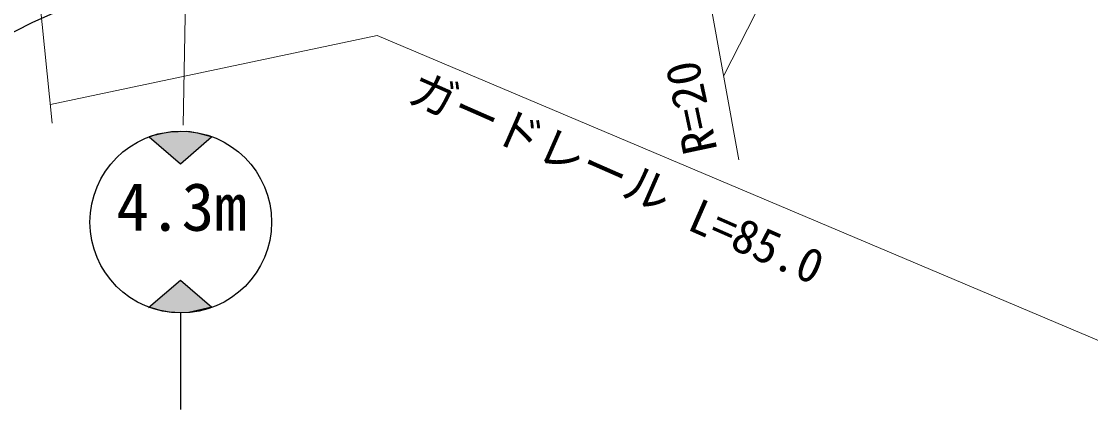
# Model space of a CAD drawing. Units: millimetres, scale not verified. Extents: x 40000 to 680000, y 20000 to 380000.
# Drawn here: x 421739 to 478904, y 248878 to 269618 of the extents above; entities that cross this region are included whole.
import ezdxf
from ezdxf.enums import TextEntityAlignment as Align

# ---------------------------------------------------------------- set-up
doc = ezdxf.new("R2010")
doc.units = ezdxf.units.MM
doc.header["$LTSCALE"] = 1000
for name, color, linetype, lineweight in [('M-BGD', 7, 'Continuous', 25), ('M-BMK-HTXT', 7, 'Continuous', 13), ('M-STR-STRC', 7, 'Continuous', 25)]:
    doc.layers.add(name, color=color, linetype=linetype, lineweight=lineweight)
doc.styles.add('ＭＳ ゴシック', font='')
doc.styles.get('ＭＳ ゴシック').set_extended_font_data('MS Gothic')

msp = doc.modelspace()

# ---------------------------------------------------------------- hatches: boundary and pattern name
at = {"layer": 'M-STR-STRC'}
for points in [[(428568, 263443), (430241, 262003), (431907, 263458), (431179, 263655), (430542, 263739), (429705, 263705), (429019, 263587)], [(428543, 254336), (430243, 255789), (431913, 254344), (430694, 254060), (430227, 254051), (429649, 254083), (429156, 254179), (428748, 254297)]]:
    msp.add_hatch(color=256, dxfattribs=at).paths.add_polyline_path(points)

# ---------------------------------------------------------------- linework, layer by layer
at = {"layer": 'M-BGD'}
for p, q in [((424354, 270445), (422337, 269557)), ((422337, 269557), (420461, 268611))]:
    msp.add_line(p, q, dxfattribs=at)
at = {"layer": 'M-BMK-HTXT'}
for p, q in [((455240, 289025), (460105, 262227)), ((469545, 286957), (459290, 266719)), ((430390, 264076), (430733, 282079)), ((421837, 279626), (423387, 264186)), ((423287, 265181), (440759, 268866)), ((481548, 251630), (440759, 268866))]:
    msp.add_line(p, q, dxfattribs=at)
at = {"layer": 'M-STR-STRC'}
for p, q in [((429019, 263587), (428568, 263443)), ((429705, 263705), (429019, 263587)), ((430542, 263739), (429705, 263705)), ((431179, 263655), (430542, 263739)), ((431907, 263458), (431179, 263655)), ((428568, 263443), (430241, 262003)), ((428568, 263443), (430241, 262003)), ((430241, 262003), (431907, 263458)), ((430241, 262003), (431907, 263458)), ((428543, 254336), (430243, 255789)), ((428543, 254336), (430243, 255789)), ((430243, 255789), (431913, 254344)), ((430243, 255789), (431913, 254344)), ((428748, 254297), (428543, 254336)), ((429156, 254179), (428748, 254297)), ((429649, 254083), (429156, 254179)), ((430227, 254051), (429649, 254083)), ((430694, 254060), (430227, 254051)), ((430244, 254039), (430246, 248878)), ((431913, 254344), (430694, 254060))]:
    msp.add_line(p, q, dxfattribs=at)
msp.add_circle((430261, 258896), 4857, dxfattribs=at)

# ---------------------------------------------------------------- texts
at = {"layer": 'M-BGD', "style": 'ＭＳ ゴシック'}
msp.add_text('R=20', height=1833, rotation=102, dxfattribs=at).set_placement((459490, 262873), align=Align.BOTTOM_LEFT)
at = {"layer": 'M-BMK-HTXT', "style": 'ＭＳ ゴシック'}
for s, p in [('ガードレール', (442056, 264867)), ('L=85.0', (457035, 258026))]:
    msp.add_text(s, height=1833, rotation=336.3, dxfattribs=at).set_placement(p, align=Align.BOTTOM_LEFT)
at = {"layer": 'M-STR-STRC', "style": 'ＭＳ ゴシック'}
msp.add_text('4.3m', height=2566, dxfattribs=at).set_placement((426814, 257660), align=Align.BOTTOM_LEFT)

doc.saveas('drawing.dxf')
